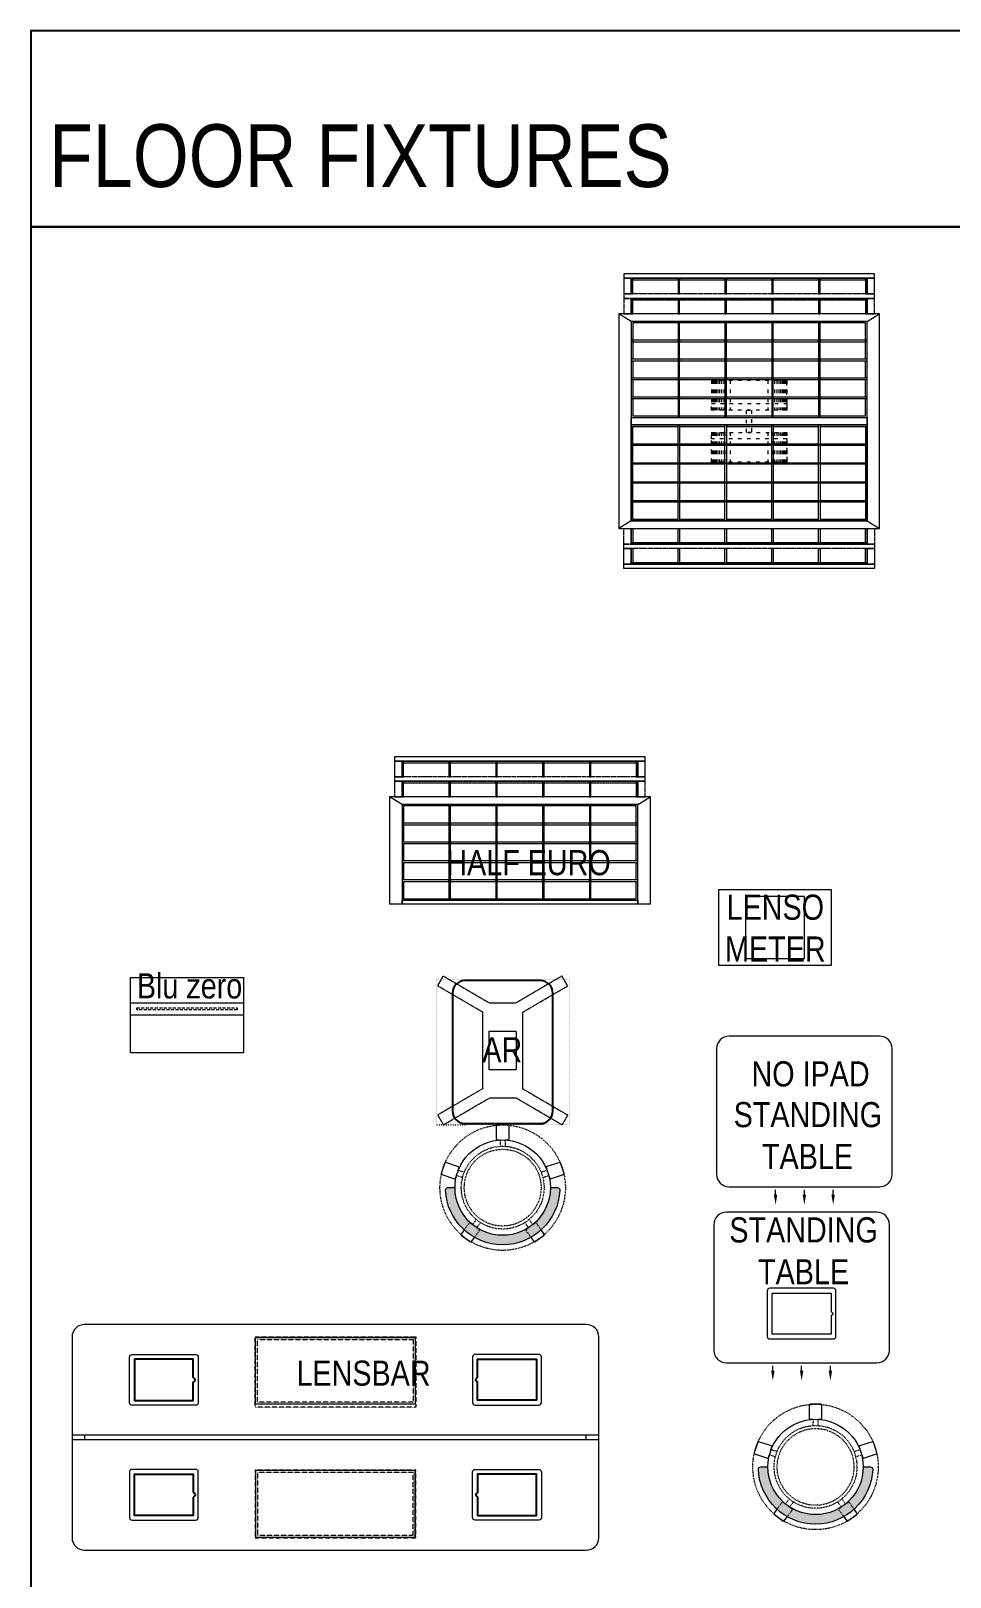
# Model space of a CAD drawing. Header units: millimetres. Extents: x 13313 to 49928, y -904178 to -893476.
# Drawn here: x 13313 to 16977, y -899639 to -893476 of the extents above; entities that cross this region are included whole.
import ezdxf

# ---------------------------------------------------------------- set-up
doc = ezdxf.new("R2010")
doc.units = ezdxf.units.MM
doc.header["$LTSCALE"] = 12
doc.header["$MEASUREMENT"] = 0
for name, pattern in [('a_p6_plan_L18$0$HIDDEN', [0.375, 0.25, -0.125]), ('ACAD_ISO03W100', [30, 12, -18]), ('D10_DASHED', [0.75, 0.5, -0.25]), ('DASHDOT2', [0.5, 0.25, -0.125, 0, -0.125]), ('DOT', [0.25, 0, -0.25]), ('HIDDEN2', [0.1875, 0.125, -0.0625]), ('HIDDENX2', [0.75, 0.5, -0.25])]:
    doc.linetypes.add(name, pattern=pattern)
doc.layers.get('0').update_dxf_attribs({"lineweight": 25})
for name, color, linetype, lineweight in [('LK-DIM', 252, 'Continuous', 5), ('LK-FF&E FLOOR', 1, 'Continuous', 9), ('LK-TEXT', 31, 'Continuous', 5), ('LN-ELEVATION-1', 81, 'Continuous', 13), ('LN-ELEVATION-2', 103, 'Continuous', 20), ('LN-ELEVATION-3', 125, 'a_p6_plan_L18$0$HIDDEN', 18), ('LN-ELEVATION-4', 145, 'Continuous', 13), ('LN-ELEVATION-5', 167, 'Continuous', 5), ('LN-HATCH', 251, 'Continuous', 0), ('LN-TEXT', 7, 'Continuous', 0), ('PLANO-TXT', 252, 'Continuous', 5)]:
    doc.layers.add(name, color=color, linetype=linetype, lineweight=lineweight)
doc.styles.add('LK TXT', font='Gill Sans MT Condensed Regular.ttf')
doc.styles.add('LK TXT HEADER', font='Arial Narrow.ttf', dxfattribs={"height": 250})
doc.styles.add('LK TXT STD 100', font='Arial Narrow.ttf', dxfattribs={"height": 100})

# ---------------------------------------------------------------- blocks, each defined once
blk = doc.blocks.new('ffgd')
at = {"layer": 'LN-ELEVATION-4', "linetype": 'ACAD_ISO03W100', "ltscale": 0.1}
blk.add_lwpolyline([(0, 47.31184294237755), (0, -41.46233547315932), (-20, -41.46233547315932), (-20, 47.31184294237755)], close=True, dxfattribs=at)
at = {"layer": 'LN-ELEVATION-5', "linetype": 'ACAD_ISO03W100', "ltscale": 0.1}
for p, q in [((-159.8999999999068, 165.715584376594), (-159.8999999999068, 47.31184294237755)), ((-159.6999999997206, 165.715584376594), (-159.6999999997206, 47.31184294237755)), ((-159.3999999999068, 165.715584376594), (-159.3999999999068, 47.31184294237755)), ((-159, 165.715584376594), (-159, 47.31184294237755)), ((-158.5, 165.715584376594), (-158.5, 47.31184294237755)), ((-157.8999999999068, 165.715584376594), (-157.8999999999068, 47.31184294237755)), ((-157.1000000000931, 165.715584376594), (-157.1000000000931, 47.31184294237755)), ((-156.1000000000931, 165.715584376594), (-156.1000000000931, 47.31184294237755)), ((-154.1000000000931, 165.715584376594), (-154.1000000000931, 47.31184294237755)), ((-151.1000000000931, 165.715584376594), (-151.1000000000931, 47.31184294237755)), ((-146.1000000000931, 165.715584376594), (-146.1000000000931, 47.31184294237755)), ((-141.1000000000931, 165.715584376594), (-141.1000000000931, 47.31184294237755)), ((-135.1000000000931, 165.715584376594), (-135.1000000000931, 47.31184294237755)), ((-128.1000000000931, 165.715584376594), (-128.1000000000931, 47.31184294237755)), ((-120.1000000000931, 165.715584376594), (-120.1000000000931, 47.31184294237755)), ((-111.1000000000931, 165.715584376594), (-111.1000000000931, 47.31184294237755)), ((-102.1000000000931, 165.715584376594), (-102.1000000000931, 47.31184294237755)), ((-85, 165.715584376594), (-85, 47.31184294237755)), ((65, 165.715584376594), (65, 47.31184294237755)), ((82.10000000009315, 165.715584376594), (82.10000000009315, 47.31184294237755)), ((91.10000000009312, 165.715584376594), (91.10000000009312, 47.31184294237755)), ((100.1000000000931, 165.715584376594), (100.1000000000931, 47.31184294237755)), ((108.1000000000931, 165.715584376594), (108.1000000000931, 47.31184294237755)), ((115.1000000000931, 165.715584376594), (115.1000000000931, 47.31184294237755)), ((121.1000000000931, 165.715584376594), (121.1000000000931, 47.31184294237755)), ((126.1000000000931, 165.715584376594), (126.1000000000931, 47.31184294237755)), ((131.1000000000931, 165.715584376594), (131.1000000000931, 47.31184294237755)), ((134.1000000000931, 165.715584376594), (134.1000000000931, 47.31184294237755)), ((136.1000000000931, 165.715584376594), (136.1000000000931, 47.31184294237755)), ((137.1000000000931, 165.715584376594), (137.1000000000931, 47.31184294237755)), ((137.8999999999068, 165.715584376594), (137.8999999999068, 47.31184294237755)), ((138.5, 165.715584376594), (138.5, 47.31184294237755)), ((139, 165.715584376594), (139, 47.31184294237755)), ((139.3999999999068, 165.715584376594), (139.3999999999068, 47.31184294237755)), ((139.6999999997206, 165.715584376594), (139.6999999997206, 47.31184294237755)), ((139.8999999999068, 165.715584376594), (139.8999999999068, 47.31184294237755)), ((-159.8999999999068, -41.46233547315932), (-159.8999999999068, -159.8660769073758)), ((-159.6999999997206, -41.46233547315932), (-159.6999999997206, -159.8660769073758)), ((-159.3999999999068, -41.46233547315932), (-159.3999999999068, -159.8660769073758)), ((-159, -41.46233547315932), (-159, -159.8660769073758)), ((-158.5, -41.46233547315932), (-158.5, -159.8660769073758)), ((-157.8999999999068, -41.46233547315932), (-157.8999999999068, -159.8660769073758)), ((-157.1000000000931, -41.46233547315932), (-157.1000000000931, -159.8660769073758)), ((-156.1000000000931, -41.46233547315932), (-156.1000000000931, -159.8660769073758)), ((-154.1000000000931, -41.46233547315932), (-154.1000000000931, -159.8660769073758)), ((-151.1000000000931, -41.46233547315932), (-151.1000000000931, -159.8660769073758)), ((-146.1000000000931, -41.46233547315932), (-146.1000000000931, -159.8660769073758)), ((-141.1000000000931, -41.46233547315932), (-141.1000000000931, -159.8660769073758)), ((-135.1000000000931, -41.46233547315932), (-135.1000000000931, -159.8660769073758)), ((-128.1000000000931, -41.46233547315932), (-128.1000000000931, -159.8660769073758)), ((-120.1000000000931, -41.46233547315932), (-120.1000000000931, -159.8660769073758)), ((-111.1000000000931, -41.46233547315932), (-111.1000000000931, -159.8660769073758)), ((-102.1000000000931, -41.46233547315932), (-102.1000000000931, -159.8660769073758)), ((-85, -41.46233547315932), (-85, -159.8660769073758)), ((65, -41.46233547315932), (65, -159.8660769073758)), ((82.10000000009315, -41.46233547315932), (82.10000000009315, -159.8660769073758)), ((91.10000000009312, -41.46233547315932), (91.10000000009312, -159.8660769073758)), ((100.1000000000931, -41.46233547315932), (100.1000000000931, -159.8660769073758)), ((108.1000000000931, -41.46233547315932), (108.1000000000931, -159.8660769073758)), ((115.1000000000931, -41.46233547315932), (115.1000000000931, -159.8660769073758)), ((121.1000000000931, -41.46233547315932), (121.1000000000931, -159.8660769073758)), ((126.1000000000931, -41.46233547315932), (126.1000000000931, -159.8660769073758)), ((131.1000000000931, -41.46233547315932), (131.1000000000931, -159.8660769073758)), ((134.1000000000931, -41.46233547315932), (134.1000000000931, -159.8660769073758)), ((136.1000000000931, -41.46233547315932), (136.1000000000931, -159.8660769073758)), ((137.1000000000931, -41.46233547315932), (137.1000000000931, -159.8660769073758)), ((137.8999999999068, -41.46233547315932), (137.8999999999068, -159.8660769073758)), ((138.5, -41.46233547315932), (138.5, -159.8660769073758)), ((139, -41.46233547315932), (139, -159.8660769073758)), ((139.3999999999068, -41.46233547315932), (139.3999999999068, -159.8660769073758)), ((139.6999999997206, -41.46233547315932), (139.6999999997206, -159.8660769073758)), ((139.8999999999068, -41.46233547315932), (139.8999999999068, -159.8660769073758))]:
    blk.add_line(p, q, dxfattribs=at)
for points in [[(140, 72.9897628070321), (140, 165.715584376594), (-160, 165.715584376594), (-160, 72.9897628070321)], [(140, -67.14025533781387), (140, -159.8660769073758), (-160, -159.8660769073758), (-160, -67.14025533781387)]]:
    blk.add_lwpolyline(points, dxfattribs=at)
for points in [[(140, 72.9897628070321), (140, 47.31184294237755), (-160, 47.31184294237755), (-160, 72.9897628070321)], [(140, -41.46233547315932), (140, -67.14025533781387), (-160, -67.14025533781387), (-160, -41.46233547315932)]]:
    blk.add_lwpolyline(points, close=True, dxfattribs=at)
blk = doc.blocks.new('EURO 1040 x 1175')
at = {"layer": 'LN-ELEVATION-1'}
for points in [[(-470, -327.434990927577), (470, -327.434990927577), (470, 467.5650090724229), (-470, 467.5650090724229)], [(-470, 85.06500907242298), (470, 85.06500907242298), (470, 467.5650090724229), (-470, 467.5650090724229)], [(-283.2000000029802, 85.06500907242298), (-277.2000000029802, 85.06500907242298), (-277.2000000029802, 467.5650090724229), (-283.2000000029802, 467.5650090724229)], [(-96.40000000596046, 85.06500907242298), (-90.40000000596046, 85.06500907242298), (-90.40000000596046, 467.5650090724229), (-96.40000000596046, 467.5650090724229)], [(90.3999999910593, 85.06500907242298), (96.3999999910593, 85.06500907242298), (96.3999999910593, 467.5650090724229), (90.3999999910593, 467.5650090724229)], [(277.1999999880791, 85.06500907242298), (283.1999999880791, 85.06500907242298), (283.1999999880791, 467.5650090724229), (277.1999999880791, 467.5650090724229)], [(-470.0000000149011, 386.565009072423), (-283.2000000029802, 386.565009072423), (-283.2000000029802, 392.565009072423), (-470.0000000149011, 392.565009072423)], [(-277.2000000178814, 386.565009072423), (-96.40000000596046, 386.565009072423), (-96.40000000596046, 392.565009072423), (-277.2000000178814, 392.565009072423)], [(-90.40000002086163, 386.565009072423), (90.3999999910593, 386.565009072423), (90.3999999910593, 392.565009072423), (-90.40000002086163, 392.565009072423)], [(96.39999997615816, 386.565009072423), (277.1999999880791, 386.565009072423), (277.1999999880791, 392.565009072423), (96.39999997615816, 392.565009072423)], [(283.1999999880791, 386.565009072423), (470, 386.565009072423), (470, 392.565009072423), (283.1999999880791, 392.565009072423)], [(-470.0000000149011, 311.190009072423), (-283.2000000029802, 311.190009072423), (-283.2000000029802, 317.190009072423), (-470.0000000149011, 317.190009072423)], [(-277.2000000178814, 311.190009072423), (-96.40000000596046, 311.190009072423), (-96.40000000596046, 317.190009072423), (-277.2000000178814, 317.190009072423)], [(-90.40000002086163, 311.190009072423), (90.3999999910593, 311.190009072423), (90.3999999910593, 317.190009072423), (-90.40000002086163, 317.190009072423)], [(96.39999997615816, 311.190009072423), (277.1999999880791, 311.190009072423), (277.1999999880791, 317.190009072423), (96.39999997615816, 317.190009072423)], [(283.1999999880791, 311.190009072423), (470, 311.190009072423), (470, 317.190009072423), (283.1999999880791, 317.190009072423)], [(-470.0000000149011, 235.815009072423), (-283.2000000029802, 235.815009072423), (-283.2000000029802, 241.815009072423), (-470.0000000149011, 241.815009072423)], [(-277.2000000178814, 235.815009072423), (-96.40000000596046, 235.815009072423), (-96.40000000596046, 241.815009072423), (-277.2000000178814, 241.815009072423)], [(-90.40000002086163, 235.815009072423), (90.3999999910593, 235.815009072423), (90.3999999910593, 241.815009072423), (-90.40000002086163, 241.815009072423)], [(96.39999997615816, 235.815009072423), (277.1999999880791, 235.815009072423), (277.1999999880791, 241.815009072423), (96.39999997615816, 241.815009072423)], [(283.1999999880791, 235.815009072423), (470, 235.815009072423), (470, 241.815009072423), (283.1999999880791, 241.815009072423)], [(-470.0000000149011, 160.440009072423), (-283.2000000029802, 160.440009072423), (-283.2000000029802, 166.440009072423), (-470.0000000149011, 166.440009072423)], [(-277.2000000178814, 160.440009072423), (-96.40000000596046, 160.440009072423), (-96.40000000596046, 166.440009072423), (-277.2000000178814, 166.440009072423)], [(-90.40000002086163, 160.440009072423), (90.3999999910593, 160.440009072423), (90.3999999910593, 166.440009072423), (-90.40000002086163, 166.440009072423)], [(96.39999997615816, 160.440009072423), (277.1999999880791, 160.440009072423), (277.1999999880791, 166.440009072423), (96.39999997615816, 166.440009072423)], [(283.1999999880791, 160.440009072423), (470, 160.440009072423), (470, 166.440009072423), (283.1999999880791, 166.440009072423)], [(-470, 85.06500907242298), (470, 85.06500907242298), (470, 55.06500907242298), (-470, 55.06500907242298)], [(-470, 55.06500907242298), (470, 55.06500907242298), (470, -327.434990927577), (-470, -327.434990927577)], [(-283.2000000029802, 55.06500907242298), (-277.2000000029802, 55.06500907242298), (-277.2000000029802, -327.434990927577), (-283.2000000029802, -327.434990927577)], [(-96.40000000596046, 55.06500907242298), (-90.40000000596046, 55.06500907242298), (-90.40000000596046, -327.434990927577), (-96.40000000596046, -327.434990927577)], [(90.3999999910593, 55.06500907242298), (96.3999999910593, 55.06500907242298), (96.3999999910593, -327.434990927577), (90.3999999910593, -327.434990927577)], [(277.1999999880791, 55.06500907242298), (283.1999999880791, 55.06500907242298), (283.1999999880791, -327.434990927577), (277.1999999880791, -327.434990927577)], [(-470.0000000149011, -20.30999092757702), (-283.2000000029802, -20.30999092757702), (-283.2000000029802, -26.30999092757702), (-470.0000000149011, -26.30999092757702)], [(-277.2000000178814, -20.30999092757702), (-96.40000000596046, -20.30999092757702), (-96.40000000596046, -26.30999092757702), (-277.2000000178814, -26.30999092757702)], [(-90.40000002086163, -20.30999092757702), (90.3999999910593, -20.30999092757702), (90.3999999910593, -26.30999092757702), (-90.40000002086163, -26.30999092757702)], [(96.39999997615816, -20.30999092757702), (277.1999999880791, -20.30999092757702), (277.1999999880791, -26.30999092757702), (96.39999997615816, -26.30999092757702)], [(283.1999999880791, -20.30999092757702), (470, -20.30999092757702), (470, -26.30999092757702), (283.1999999880791, -26.30999092757702)], [(-470.0000000149011, -95.68499092757702), (-283.2000000029802, -95.68499092757702), (-283.2000000029802, -101.684990927577), (-470.0000000149011, -101.684990927577)], [(-277.2000000178814, -95.68499092757702), (-96.40000000596046, -95.68499092757702), (-96.40000000596046, -101.684990927577), (-277.2000000178814, -101.684990927577)], [(-90.40000002086163, -95.68499092757702), (90.3999999910593, -95.68499092757702), (90.3999999910593, -101.684990927577), (-90.40000002086163, -101.684990927577)], [(96.39999997615816, -95.68499092757702), (277.1999999880791, -95.68499092757702), (277.1999999880791, -101.684990927577), (96.39999997615816, -101.684990927577)], [(283.1999999880791, -95.68499092757702), (470, -95.68499092757702), (470, -101.684990927577), (283.1999999880791, -101.684990927577)], [(-470.0000000149011, -171.059990927577), (-283.2000000029802, -171.059990927577), (-283.2000000029802, -177.059990927577), (-470.0000000149011, -177.059990927577)], [(-277.2000000178814, -171.059990927577), (-96.40000000596046, -171.059990927577), (-96.40000000596046, -177.059990927577), (-277.2000000178814, -177.059990927577)], [(-90.40000002086163, -171.059990927577), (90.3999999910593, -171.059990927577), (90.3999999910593, -177.059990927577), (-90.40000002086163, -177.059990927577)], [(96.39999997615816, -171.059990927577), (277.1999999880791, -171.059990927577), (277.1999999880791, -177.059990927577), (96.39999997615816, -177.059990927577)], [(283.1999999880791, -171.059990927577), (470, -171.059990927577), (470, -177.059990927577), (283.1999999880791, -177.059990927577)], [(-470.0000000149011, -246.434990927577), (-283.2000000029802, -246.434990927577), (-283.2000000029802, -252.434990927577), (-470.0000000149011, -252.434990927577)], [(-277.2000000178814, -246.434990927577), (-96.40000000596046, -246.434990927577), (-96.40000000596046, -252.434990927577), (-277.2000000178814, -252.434990927577)], [(-90.40000002086163, -246.434990927577), (90.3999999910593, -246.434990927577), (90.3999999910593, -252.434990927577), (-90.40000002086163, -252.434990927577)], [(96.39999997615816, -246.434990927577), (277.1999999880791, -246.434990927577), (277.1999999880791, -252.434990927577), (96.39999997615816, -252.434990927577)], [(283.1999999880791, -246.434990927577), (470, -246.434990927577), (470, -252.434990927577), (283.1999999880791, -252.434990927577)]]:
    blk.add_lwpolyline(points, close=True, dxfattribs=at)
for points in [[(-283.2000000029802, 461.5650090724229), (-464, 461.5650090724229), (-464, 317.190009072423)], [(-96.40000000596046, 461.5650090724229), (-277.2000000029802, 461.5650090724229)], [(90.3999999910593, 461.5650090724229), (-90.40000000596046, 461.5650090724229)], [(277.1999999880791, 461.5650090724229), (96.3999999910593, 461.5650090724229)], [(464, 317.190009072423), (464, 461.5650090724229), (283.1999999880791, 461.5650090724229)], [(-464, 311.190009072423), (-464, 241.815009072423)], [(464, 241.815009072423), (464, 311.190009072423)], [(-464, 235.815009072423), (-464, 166.440009072423)], [(464, 166.440009072423), (464, 235.815009072423)], [(-464, 160.440009072423), (-464, 91.06500907242297), (-283.2000000029802, 91.06500907242297)], [(283.1999999880791, 91.06500907242297), (464, 91.06500907242297), (464, 160.440009072423)], [(-277.2000000029802, 91.06500907242297), (-96.40000000596046, 91.06500907242297)], [(-90.40000000596046, 91.06500907242297), (90.3999999910593, 91.06500907242297)], [(96.3999999910593, 91.06500907242297), (277.1999999880791, 91.06500907242297)], [(-464, -20.30999092757702), (-464, 49.06500907242298), (-283.2000000029802, 49.06500907242298)], [(-277.2000000029802, 49.06500907242298), (-96.40000000596046, 49.06500907242298)], [(-90.40000000596046, 49.06500907242298), (90.3999999910593, 49.06500907242298)], [(96.3999999910593, 49.06500907242298), (277.1999999880791, 49.06500907242298)], [(283.1999999880791, 49.06500907242298), (464, 49.06500907242298), (464, -20.30999092757702)], [(-464, -95.68499092757702), (-464, -26.30999092757702)], [(464, -26.30999092757702), (464, -95.68499092757702)], [(-464, -171.059990927577), (-464, -101.684990927577)], [(464, -101.684990927577), (464, -171.059990927577)], [(-283.2000000029802, -321.434990927577), (-464, -321.434990927577), (-464, -177.059990927577)], [(464, -177.059990927577), (464, -321.434990927577), (283.1999999880791, -321.434990927577)], [(-96.40000000596046, -321.434990927577), (-277.2000000029802, -321.434990927577)], [(90.3999999910593, -321.434990927577), (-90.40000000596046, -321.434990927577)], [(277.1999999880791, -321.434990927577), (96.3999999910593, -321.434990927577)]]:
    blk.add_lwpolyline(points, dxfattribs=at)
at = {"layer": 'LN-ELEVATION-2'}
blk.add_lwpolyline([(-520, -357.434990927577), (520, -357.434990927577), (520, 497.5650090724229), (-520, 497.5650090724229)], close=True, dxfattribs=at)
for points in [[(-470, 467.5650090724229), (-520, 497.5650090724229)], [(470, 467.5650090724229), (520, 497.5650090724229)], [(-470, -327.434990927577), (-520, -357.434990927577)], [(470, -327.434990927577), (520, -357.434990927577)]]:
    blk.add_lwpolyline(points, dxfattribs=at)
at = {"layer": 'LN-ELEVATION-3'}
for points in [[(-500, 559.5650090724229), (500, 559.5650090724229), (500, 577.5650090724229), (-500, 577.5650090724229)], [(-500, 497.5650090724229), (-470, 497.5650090724229), (-470, 559.5650090724229), (-500, 559.5650090724229)], [(470, 497.5650090724229), (500, 497.5650090724229), (500, 559.5650090724229), (470, 559.5650090724229)], [(-500, -357.434990927577), (-470, -357.434990927577), (-470, -419.434990927577), (-500, -419.434990927577)], [(470, -357.434990927577), (500, -357.434990927577), (500, -419.434990927577), (470, -419.434990927577)], [(-500, -419.434990927577), (500, -419.434990927577), (500, -437.434990927577), (-500, -437.434990927577)]]:
    blk.add_lwpolyline(points, close=True, dxfattribs=at)
at = {"layer": 'LN-ELEVATION-4'}
for points in [[(-500, 639.5650090724229), (500, 639.5650090724229), (500, 657.565009072423), (-500, 657.565009072423)], [(-500, 577.5650090724229), (-470, 577.5650090724229), (-470, 639.5650090724229), (-500, 639.5650090724229)], [(470, 577.5650090724229), (500, 577.5650090724229), (500, 639.5650090724229), (470, 639.5650090724229)], [(-470, 497.5650090724229), (-464, 497.5650090724229), (-464, 559.5650090724229), (-470, 559.5650090724229)], [(-464, 553.565009072423), (-283.2000000029802, 553.565009072423), (-283.2000000029802, 559.5650090724229), (-464, 559.5650090724229)], [(-283.2000000029802, 497.5650090724229), (-277.2000000029802, 497.5650090724229), (-277.2000000029802, 559.5650090724229), (-283.2000000029802, 559.5650090724229)], [(-277.2000000029802, 553.565009072423), (-96.40000000596046, 553.565009072423), (-96.40000000596046, 559.5650090724229), (-277.2000000029802, 559.5650090724229)], [(-96.40000000596046, 497.5650090724229), (-90.40000000596046, 497.5650090724229), (-90.40000000596046, 559.5650090724229), (-96.40000000596046, 559.5650090724229)], [(-90.40000000596046, 553.565009072423), (90.3999999910593, 553.565009072423), (90.3999999910593, 559.5650090724229), (-90.40000000596046, 559.5650090724229)], [(90.3999999910593, 497.5650090724229), (96.3999999910593, 497.5650090724229), (96.3999999910593, 559.5650090724229), (90.3999999910593, 559.5650090724229)], [(96.3999999910593, 553.565009072423), (277.1999999880791, 553.565009072423), (277.1999999880791, 559.5650090724229), (96.3999999910593, 559.5650090724229)], [(277.1999999880791, 497.5650090724229), (283.1999999880791, 497.5650090724229), (283.1999999880791, 559.5650090724229), (277.1999999880791, 559.5650090724229)], [(283.1999999880791, 553.565009072423), (463.9999999850988, 553.565009072423), (463.9999999850988, 559.5650090724229), (283.1999999880791, 559.5650090724229)], [(464, 497.5650090724229), (470, 497.5650090724229), (470, 559.5650090724229), (464, 559.5650090724229)], [(-470, -357.434990927577), (-464, -357.434990927577), (-464, -419.434990927577), (-470, -419.434990927577)], [(-283.2000000029802, -357.434990927577), (-277.2000000029802, -357.434990927577), (-277.2000000029802, -419.434990927577), (-283.2000000029802, -419.434990927577)], [(-96.40000000596046, -357.434990927577), (-90.40000000596046, -357.434990927577), (-90.40000000596046, -419.434990927577), (-96.40000000596046, -419.434990927577)], [(90.3999999910593, -357.434990927577), (96.3999999910593, -357.434990927577), (96.3999999910593, -419.434990927577), (90.3999999910593, -419.434990927577)], [(277.1999999880791, -357.434990927577), (283.1999999880791, -357.434990927577), (283.1999999880791, -419.434990927577), (277.1999999880791, -419.434990927577)], [(464, -357.434990927577), (470, -357.434990927577), (470, -419.434990927577), (464, -419.434990927577)], [(-464, -413.434990927577), (-283.2000000029802, -413.434990927577), (-283.2000000029802, -419.434990927577), (-464, -419.434990927577)], [(-277.2000000029802, -413.434990927577), (-96.40000000596046, -413.434990927577), (-96.40000000596046, -419.434990927577), (-277.2000000029802, -419.434990927577)], [(-90.40000000596046, -413.434990927577), (90.3999999910593, -413.434990927577), (90.3999999910593, -419.434990927577), (-90.40000000596046, -419.434990927577)], [(96.3999999910593, -413.434990927577), (277.1999999880791, -413.434990927577), (277.1999999880791, -419.434990927577), (96.3999999910593, -419.434990927577)], [(283.1999999880791, -413.434990927577), (463.9999999850988, -413.434990927577), (463.9999999850988, -419.434990927577), (283.1999999880791, -419.434990927577)], [(-500, -437.434990927577), (-470, -437.434990927577), (-470, -499.4349909275769), (-500, -499.4349909275769)], [(470, -437.434990927577), (500, -437.434990927577), (500, -499.4349909275769), (470, -499.4349909275769)], [(-500, -499.4349909275769), (500, -499.4349909275769), (500, -517.434990927577), (-500, -517.434990927577)]]:
    blk.add_lwpolyline(points, close=True, dxfattribs=at)
at = {"layer": 'LN-ELEVATION-5'}
for points in [[(-470, 577.5650090724229), (-464, 577.5650090724229), (-464, 639.5650090724229), (-470, 639.5650090724229)], [(-464, 633.565009072423), (-283.2000000029802, 633.565009072423), (-283.2000000029802, 639.5650090724229), (-464, 639.5650090724229)], [(-283.2000000029802, 577.5650090724229), (-277.2000000029802, 577.5650090724229), (-277.2000000029802, 639.5650090724229), (-283.2000000029802, 639.5650090724229)], [(-277.2000000029802, 633.565009072423), (-96.40000000596046, 633.565009072423), (-96.40000000596046, 639.5650090724229), (-277.2000000029802, 639.5650090724229)], [(-96.40000000596046, 577.5650090724229), (-90.40000000596046, 577.5650090724229), (-90.40000000596046, 639.5650090724229), (-96.40000000596046, 639.5650090724229)], [(-90.40000000596046, 633.565009072423), (90.3999999910593, 633.565009072423), (90.3999999910593, 639.5650090724229), (-90.40000000596046, 639.5650090724229)], [(90.3999999910593, 577.5650090724229), (96.3999999910593, 577.5650090724229), (96.3999999910593, 639.5650090724229), (90.3999999910593, 639.5650090724229)], [(96.3999999910593, 633.565009072423), (277.1999999880791, 633.565009072423), (277.1999999880791, 639.5650090724229), (96.3999999910593, 639.5650090724229)], [(277.1999999880791, 577.5650090724229), (283.1999999880791, 577.5650090724229), (283.1999999880791, 639.5650090724229), (277.1999999880791, 639.5650090724229)], [(283.1999999880791, 633.565009072423), (463.9999999850988, 633.565009072423), (463.9999999850988, 639.5650090724229), (283.1999999880791, 639.5650090724229)], [(464, 577.5650090724229), (470, 577.5650090724229), (470, 639.5650090724229), (464, 639.5650090724229)], [(-470, -437.434990927577), (-464, -437.434990927577), (-464, -499.4349909275769), (-470, -499.4349909275769)], [(-283.2000000029802, -437.434990927577), (-277.2000000029802, -437.434990927577), (-277.2000000029802, -499.4349909275769), (-283.2000000029802, -499.4349909275769)], [(-96.40000000596046, -437.434990927577), (-90.40000000596046, -437.434990927577), (-90.40000000596046, -499.4349909275769), (-96.40000000596046, -499.4349909275769)], [(90.3999999910593, -437.434990927577), (96.3999999910593, -437.434990927577), (96.3999999910593, -499.4349909275769), (90.3999999910593, -499.4349909275769)], [(277.1999999880791, -437.434990927577), (283.1999999880791, -437.434990927577), (283.1999999880791, -499.4349909275769), (277.1999999880791, -499.4349909275769)], [(464, -437.434990927577), (470, -437.434990927577), (470, -499.4349909275769), (464, -499.4349909275769)], [(-464, -493.434990927577), (-283.2000000029802, -493.434990927577), (-283.2000000029802, -499.4349909275769), (-464, -499.4349909275769)], [(-277.2000000029802, -493.434990927577), (-96.40000000596046, -493.434990927577), (-96.40000000596046, -499.4349909275769), (-277.2000000029802, -499.4349909275769)], [(-90.40000000596046, -493.434990927577), (90.3999999910593, -493.434990927577), (90.3999999910593, -499.4349909275769), (-90.40000000596046, -499.4349909275769)], [(96.3999999910593, -493.434990927577), (277.1999999880791, -493.434990927577), (277.1999999880791, -499.4349909275769), (96.3999999910593, -499.4349909275769)], [(283.1999999880791, -493.434990927577), (463.9999999850988, -493.434990927577), (463.9999999850988, -499.4349909275769), (283.1999999880791, -499.4349909275769)]]:
    blk.add_lwpolyline(points, close=True, dxfattribs=at)
at = {"layer": 'LK-DIM'}
blk.add_blockref('ffgd', (10, 67.14025533781387), dxfattribs=at)
blk = doc.blocks.new('AR')
at = {"layer": 'LN-ELEVATION-2', "linetype": 'DOT', "lineweight": 25, "transparency": 33554493}
blk.add_lwpolyline([(0, 13.41378593863919), (530, 13.41378593863919), (530, 593.4137859386392), (0, 593.4137859386392)], close=True, dxfattribs=at)
at = {"layer": 'LN-ELEVATION-2', "lineweight": 25}
blk.add_lwpolyline([(465, 68.22063546301797), (465, 538.2206354630179, 0.4142135623730951), (415, 588.2206354630179), (115, 588.2206354630179, 0.4142135623730951), (65, 538.2206354630179), (65, 68.22063546301797, 0.4142135623730951), (115, 18.22063546301797), (415, 18.22063546301797, 0.4142135623730951)], format="xyb", close=True, dxfattribs=at)
at = {"layer": 'LN-ELEVATION-4', "linetype": 'HIDDEN2', "ltscale": 0.25, "transparency": 33554664}
for points in [[(185.8456009030342, 448.8780772723258), (5.888936847448348, 554.0078910568263), (28.48512306064368, 593.350836840691), (211.0874861851335, 486.6754184374586)], [(344.154399111867, 448.8780772762838), (524.1110631600021, 554.0078910947777), (501.5148769393563, 593.3508368753828), (318.9125138223171, 486.6754184374586)], [(185.8456009030342, 144.472759603057), (185.8456009030342, 448.8780772723258)], [(211.0874861851335, 486.6754184376913), (318.9125138223171, 486.6754184376913)], [(344.154399111867, 448.8780772762838), (344.154399111867, 144.4727595990989)], [(185.8456009030342, 144.472759603057), (5.888936847448348, 39.34294581855647), (28.48512306064368, 3.46917659e-08), (211.0874861851335, 106.6754184379242)], [(344.154399111867, 144.4727595990989), (524.1110631600021, 39.34294578060508), (501.5148769393563, 0), (318.9125138223171, 106.6754184379242)], [(318.9125138223171, 106.6754184376914), (211.0874861851335, 106.6754184376914)]]:
    blk.add_lwpolyline(points, dxfattribs=at)
blk.add_lwpolyline([(210.8456009030342, 373.9866790841333), (319.154399111867, 373.9866790841333), (319.154399111867, 219.3641577917151), (210.8456009030342, 219.3641577917151)], close=True, dxfattribs=at)
blk = doc.blocks.new('LENSOMETER')
at = {"layer": 'LN-ELEVATION-1'}
blk.add_lwpolyline([(107.5, 27), (342.5, 27), (342.5, 273), (107.5, 273)], close=True, dxfattribs=at)
at = {"layer": 'LN-ELEVATION-2'}
blk.add_lwpolyline([(0, 300), (0, 0), (450, 0), (450, 300)], close=True, dxfattribs=at)
blk = doc.blocks.new('Half Euro center')
at = {"layer": 'LN-ELEVATION-1'}
for points in [[(50, 587.5), (50, 190), (990, 190), (990, 587.5)], [(990, 587.5), (990, 572.5), (50, 572.5), (50, 587.5)], [(236.8000000119209, 566.5), (56, 566.5), (56, 497.125)], [(423.6000000089406, 566.5), (242.8000000119209, 566.5)], [(610.4000000059602, 566.5), (429.6000000089406, 566.5)], [(797.2000000029802, 566.5), (616.4000000059602, 566.5)], [(984, 497.125), (984, 566.5), (803.2000000029801, 566.5)], [(56, 491.1249999999998), (56, 421.75)], [(984, 421.75), (984, 491.1249999999998)], [(56, 415.7499999999997), (56, 346.375)], [(984, 346.375), (984, 415.7499999999997)], [(56, 340.375), (56, 196), (236.8000000119209, 196)], [(803.2000000029801, 196), (984, 196), (984, 340.375)], [(242.8000000119209, 196), (423.6000000089406, 196)], [(429.6000000089406, 196), (610.4000000059602, 196)], [(616.4000000059602, 196), (797.2000000029802, 196)]]:
    blk.add_lwpolyline(points, dxfattribs=at)
for points in [[(990, 572.5), (50, 572.5), (50, 190), (990, 190)], [(242.8000000119209, 572.5), (236.8000000119209, 572.5), (236.8000000119209, 190), (242.8000000119209, 190)], [(429.6000000089406, 572.5), (423.6000000089406, 572.5), (423.6000000089406, 190), (429.6000000089406, 190)], [(616.4000000059602, 572.5), (610.4000000059602, 572.5), (610.4000000059602, 190), (616.4000000059602, 190)], [(803.2000000029801, 572.5), (797.2000000029802, 572.5), (797.2000000029802, 190), (803.2000000029801, 190)], [(236.8000000119209, 497.125), (50, 497.125), (50, 491.1249999999998), (236.8000000119209, 491.1249999999998)], [(423.6000000238417, 497.125), (242.8000000119209, 497.125), (242.8000000119209, 491.1249999999998), (423.6000000238417, 491.1249999999998)], [(610.4000000208616, 497.125), (429.6000000089406, 497.125), (429.6000000089406, 491.1249999999998), (610.4000000208616, 491.1249999999998)], [(797.2000000178812, 497.125), (616.4000000059602, 497.125), (616.4000000059602, 491.1249999999998), (797.2000000178812, 491.1249999999998)], [(990.0000000149013, 497.125), (803.2000000029801, 497.125), (803.2000000029801, 491.1249999999998), (990.0000000149013, 491.1249999999998)], [(236.8000000119209, 421.75), (50, 421.75), (50, 415.7499999999997), (236.8000000119209, 415.7499999999997)], [(423.6000000238417, 421.75), (242.8000000119209, 421.75), (242.8000000119209, 415.7499999999997), (423.6000000238417, 415.7499999999997)], [(610.4000000208616, 421.75), (429.6000000089406, 421.75), (429.6000000089406, 415.7499999999997), (610.4000000208616, 415.7499999999997)], [(797.2000000178812, 421.75), (616.4000000059602, 421.75), (616.4000000059602, 415.7499999999997), (797.2000000178812, 415.7499999999997)], [(990.0000000149013, 421.75), (803.2000000029801, 421.75), (803.2000000029801, 415.7499999999997), (990.0000000149013, 415.7499999999997)], [(236.8000000119209, 346.375), (50, 346.375), (50, 340.375), (236.8000000119209, 340.375)], [(423.6000000238417, 346.375), (242.8000000119209, 346.375), (242.8000000119209, 340.375), (423.6000000238417, 340.375)], [(610.4000000208616, 346.375), (429.6000000089406, 346.375), (429.6000000089406, 340.375), (610.4000000208616, 340.375)], [(797.2000000178812, 346.375), (616.4000000059602, 346.375), (616.4000000059602, 340.375), (797.2000000178812, 340.375)], [(990.0000000149013, 346.375), (803.2000000029801, 346.375), (803.2000000029801, 340.375), (990.0000000149013, 340.375)], [(236.8000000119209, 271), (50, 271), (50, 265), (236.8000000119209, 265)], [(423.6000000238417, 271), (242.8000000119209, 271), (242.8000000119209, 265), (423.6000000238417, 265)], [(610.4000000208616, 271), (429.6000000089406, 271), (429.6000000089406, 265), (610.4000000208616, 265)], [(797.2000000178812, 271), (616.4000000059602, 271), (616.4000000059602, 265), (797.2000000178812, 265)], [(990.0000000149013, 271), (803.2000000029801, 271), (803.2000000029801, 265), (990.0000000149013, 265)]]:
    blk.add_lwpolyline(points, close=True, dxfattribs=at)
at = {"layer": 'LN-ELEVATION-2'}
blk.add_line((0, 587.5), (1040, 587.5), dxfattribs=at)
for points in [[(0, 587.5), (0, 160), (1040, 160), (1040, 587.5)], [(50, 190), (0, 160)], [(990, 190), (1040, 160)]]:
    blk.add_lwpolyline(points, dxfattribs=at)
at = {"layer": 'LN-ELEVATION-3'}
for points in [[(50, 160), (20, 160), (20, 98), (50, 98)], [(1020, 160), (990, 160), (990, 98), (1020, 98)], [(1020, 98), (20, 98), (20, 80), (1020, 80)]]:
    blk.add_lwpolyline(points, close=True, dxfattribs=at)
at = {"layer": 'LN-ELEVATION-4'}
for points in [[(56, 160), (50, 160), (50, 98), (56, 98)], [(242.8000000119209, 160), (236.8000000119209, 160), (236.8000000119209, 98), (242.8000000119209, 98)], [(429.6000000089406, 160), (423.6000000089406, 160), (423.6000000089406, 98), (429.6000000089406, 98)], [(616.4000000059602, 160), (610.4000000059602, 160), (610.4000000059602, 98), (616.4000000059602, 98)], [(803.2000000029801, 160), (797.2000000029802, 160), (797.2000000029802, 98), (803.2000000029801, 98)], [(990, 160), (984, 160), (984, 98), (990, 98)], [(50, 80), (20, 80), (20, 18), (50, 18)], [(236.8000000119209, 104), (56.00000001490116, 104), (56.00000001490116, 98), (236.8000000119209, 98)], [(423.6000000089406, 104), (242.8000000119209, 104), (242.8000000119209, 98), (423.6000000089406, 98)], [(610.4000000059602, 104), (429.6000000089406, 104), (429.6000000089406, 98), (610.4000000059602, 98)], [(797.2000000029802, 104), (616.4000000059602, 104), (616.4000000059602, 98), (797.2000000029802, 98)], [(984, 104), (803.2000000029801, 104), (803.2000000029801, 98), (984, 98)], [(1020, 80), (990, 80), (990, 18), (1020, 18)], [(1020, 18), (20, 18), (20, 0), (1020, 0)]]:
    blk.add_lwpolyline(points, close=True, dxfattribs=at)
at = {"layer": 'LN-ELEVATION-5'}
for points in [[(56, 80), (50, 80), (50, 18), (56, 18)], [(242.8000000119209, 80), (236.8000000119209, 80), (236.8000000119209, 18), (242.8000000119209, 18)], [(429.6000000089406, 80), (423.6000000089406, 80), (423.6000000089406, 18), (429.6000000089406, 18)], [(616.4000000059602, 80), (610.4000000059602, 80), (610.4000000059602, 18), (616.4000000059602, 18)], [(803.2000000029801, 80), (797.2000000029802, 80), (797.2000000029802, 18), (803.2000000029801, 18)], [(990, 80), (984, 80), (984, 18), (990, 18)], [(236.8000000119209, 24), (56.00000001490116, 24), (56.00000001490116, 18), (236.8000000119209, 18)], [(423.6000000089406, 24), (242.8000000119209, 24), (242.8000000119209, 18), (423.6000000089406, 18)], [(610.4000000059602, 24), (429.6000000089406, 24), (429.6000000089406, 18), (610.4000000059602, 18)], [(797.2000000029802, 24), (616.4000000059602, 24), (616.4000000059602, 18), (797.2000000029802, 18)], [(984, 24), (803.2000000029801, 24), (803.2000000029801, 18), (984, 18)]]:
    blk.add_lwpolyline(points, close=True, dxfattribs=at)
blk = doc.blocks.new('HALF EURO 1040')
at = {"layer": 'LN-ELEVATION-3', "rotation": 89.99999999999996}
blk.add_blockref('Half Euro center', (627.5, 0), dxfattribs=at)
blk = doc.blocks.new('I-PAD Frame')
at = {"color": 3, "linetype": 'Continuous'}
blk.add_lwpolyline([(357868.7410323084, -232321.1361381283), (358122.7410323085, -232321.1361381283, 0.4142135623713902), (358132.7410323086, -232311.1361381283), (358132.7410323086, -232129.1361381283, 0.4142135623713902), (358122.7410323085, -232119.1361381283), (357868.7410323084, -232119.1361381283, 0.4142135623713902), (357858.7410323085, -232129.1361381283), (357858.7410323085, -232311.1361381283, 0.4142135623713902)], format="xyb", close=True, dxfattribs=at)
at = {"color": 3, "linetype": 'Continuous', "lineweight": 25}
blk.add_lwpolyline([(358113.2410323085, -232229.6755301424), (358113.2410323085, -232302.1361381283), (357878.2410323086, -232302.1361381283), (357878.2410323086, -232138.1361381283), (358113.2410323085, -232138.1361381283), (358113.2410323085, -232210.5967461141, 0.3275382217372251), (358114.6410323081, -232212.5046245168, -0.733799385757267), (358114.6410323086, -232227.7676517396, 0.3275382217372252)], format="xyb", close=True, dxfattribs=at)
blk = doc.blocks.new('Billing Counter 2100')
at = {"color": 5, "linetype": 'HIDDENX2', "ltscale": 0.05}
for points in [[(-320, -50), (319.9885003352538, -50), (319.9885003352538, -329.4999999999709), (-320, -329.4999999999709)], [(-310, -60), (309.9885003352538, -60), (309.9885003352538, -309.4999999999709), (-310, -309.4999999999709)], [(-320, -850), (319.9885003352538, -850), (319.9885003352538, -580.4999999999997), (-320, -580.4999999999997)], [(-310, -840), (309.9885003352538, -840), (309.9885003352538, -590.5), (-310, -590.5)]]:
    blk.add_lwpolyline(points, close=True, dxfattribs=at)
at = {"color": 4, "linetype": 'Continuous'}
for points in [[(-318, -52), (317.9885003352538, -52), (317.9885003352538, -317.4999999999709), (-318, -317.4999999999709)], [(-318, -848), (317.9885003352538, -848), (317.9885003352538, -582.5), (-318, -582.5)]]:
    blk.add_lwpolyline(points, close=True, dxfattribs=at)
at = {"layer": 'LN-ELEVATION-1'}
for points in [[(1050, -441.5), (-1050, -441.5), (-1050, -458.4999999999998), (1050, -458.4999999999998)], [(-1000, -458.4999999999998), (1000, -458.5000000000291), (1000, -441.5000000000291), (-1000, -441.5)]]:
    blk.add_lwpolyline(points, close=True, dxfattribs=at)
at = {"layer": 'LN-ELEVATION-2'}
blk.add_lwpolyline([(-1000, -900), (1000, -900, 0.4142135623725836), (1050, -850), (1050, -50, 0.4142135623725836), (1000, 0), (-1000, 0, 0.4142135623725837), (-1050, -50), (-1050, -850, 0.4142135623725836)], format="xyb", close=True, dxfattribs=at)
at = {"color": 2, "linetype": 'Continuous', "xscale": -1, "rotation": 180}
blk.add_blockref('I-PAD Frame', (-358679.7410323085, -232441.1361381283), dxfattribs=at)
at = {"color": 2, "linetype": 'Continuous'}
blk.add_blockref('I-PAD Frame', (-358679.7410323085, 231541.1361381283), dxfattribs=at)
at = {"layer": 'LN-ELEVATION-1', "rotation": 180}
blk.add_blockref('I-PAD Frame', (358679.7410323085, -232440.6361381283), dxfattribs=at)
at = {"layer": 'LN-ELEVATION-1', "xscale": -1}
blk.add_blockref('I-PAD Frame', (358679.7410323085, 231541.1361381283), dxfattribs=at)
at = {"layer": 'LK-TEXT', "color": 0, "linetype": 'Continuous', "ltscale": 3, "insert": (112.0225927680731, -194.8948643412732), "char_height": 100, "width": 783.9636358173434, "attachment_point": 5, "style": 'LK TXT'}
blk.add_mtext('LENSBAR', dxfattribs=at)
blk = doc.blocks.new('Standing Table 700X600')
at = {"layer": 'LN-ELEVATION-1', "linetype": 'ByBlock', "lineweight": -2}
for p, q in [((-114.7243699021637, -32.29984612949194), (-114.7243699021637, -12)), ((0, -32.29984612949194), (0, -12)), ((114.7243699021637, -32.29984612949194), (114.7243699021637, -12))]:
    blk.add_line(p, q, dxfattribs=at)
at = {"layer": 'LN-ELEVATION-1'}
for points in [[(-127.25, 94.49999999997087), (126.75, 94.49999999997087, 0.4142135623713902), (136.75, 104.4999999999709), (136.75, 286.4999999999709, 0.4142135623713902), (126.75, 296.4999999999709), (-127.25, 296.4999999999709, 0.4142135623713902), (-137.25, 286.4999999999709), (-137.25, 104.4999999999709, 0.4142135623713902)], [(117.25, 185.9606079858495), (117.25, 113.5), (-117.75, 113.5), (-117.75, 277.5), (117.25, 277.5), (117.25, 205.0393920141796, 0.3275382217372251), (118.6499999994412, 203.1315136115008, -0.733799385757267), (118.6500000001397, 187.868486388732, 0.3275382217372252)]]:
    blk.add_lwpolyline(points, format="xyb", close=True, dxfattribs=at)
at = {"layer": 'LN-ELEVATION-1', "linetype": 'ByBlock', "lineweight": -2}
for points in [[(-108.0577032342553, -32.29984612949194), (-121.3910365682095, -32.29984612949194), (-114.7243699021637, -72.29984612949193)], [(6.666666666977107, -32.29984612949194), (-6.666666666045784, -32.29984612949194), (0, -72.29984612949193)], [(121.3910365691408, -32.29984612949194), (108.0577032361179, -32.29984612949194), (114.7243699021637, -72.29984612949193)]]:
    blk.add_solid(points, dxfattribs=at)
at = {"layer": 'LN-ELEVATION-2'}
blk.add_lwpolyline([(-300, 0), (300, 0, 0.4142135623725836), (350, 50), (350, 550, 0.4142135623725836), (300, 600), (-300, 600, 0.4142135623725837), (-350, 550), (-350, 50, 0.4142135623725836)], format="xyb", close=True, dxfattribs=at)
at = {"layer": 'LK-TEXT', "color": 7, "linetype": 'Continuous', "ltscale": 3, "insert": (7.76527249882929, 445.9141869283921), "char_height": 100, "width": 783.9636358173434, "attachment_point": 5, "style": 'LK TXT STD 100'}
blk.add_mtext('STANDING TABLE', dxfattribs=at)
blk = doc.blocks.new('DR STOOL')
at = {"layer": 'LN-HATCH'}
h = blk.add_hatch(dxfattribs=at)
h.set_pattern_fill('ANSI36', color=250, angle=-90.00000000000001)
h.set_pattern_definition([(315, (-227.8099174643867, 917.3997257252777), (6.173926083235043, -1.683798022700468), [7.9375, -1.587499999999999, 0, -1.587499999999999])])
edge = h.paths.add_edge_path()
edge.add_line((-190.0000000041909, 4.511094e-10), (-218.6899174675346, 4.511094e-10))
edge.add_arc((-218.6899174670689, 9.120000000388245), 9.119999999940092, 177.6119845363388, 269.9999999996136, ccw=False)
edge.add_arc((-1.8626451e-09, 3.565219e-10), 228.000000002257, 2.3880154632688004, 177.6119845367313, ccw=False)
edge.add_arc((218.6899174633436, 9.120000000497384), 9.120000000051716, -90.00000000034493, 2.3880154629299, ccw=False)
edge.add_line((218.6899174633436, 4.511094e-10), (190, 4.511094e-10))
edge.add_arc((-1.8626451e-09, 4.511094e-10), 190.000000001979, -1.27e-14, 180)
at = {"layer": 'LN-ELEVATION-1', "color": 1, "ltscale": 100}
for p, q in [((-165.2704676063731, 189.0243927398114), (-165.9069543029182, 185.0820035930228)), ((-165.9069543029182, 185.0820035930228), (-153.8003208162263, 168.3135803133482)), ((-128.6221585394814, 215.4841044476634), (-165.2704676063731, 189.0243927398114)), ((-124.7228340068832, 214.8545704018979), (-128.6221585394814, 215.4841044476634)), ((-112.6981821293011, 198.1996966340157), (-124.7228340068832, 214.8545704018979)), ((124.7553772013634, 214.9803744515593), (112.5488144652918, 198.2845540212292)), ((128.7014972954057, 215.5933048763618), (124.7553772013634, 214.9803744515593)), ((128.7014972954057, 215.5933048763618), (124.7553772013634, 214.9803744515593)), ((165.1911288509145, 188.915192311113), (128.7014972954057, 215.5933048763618)), ((165.1911288509145, 188.915192311113), (128.7014972954057, 215.5933048763618)), ((153.6734594982117, 168.4294150282658), (165.7973639420234, 185.0121775862135)), ((165.7973639420234, 185.0121775862135), (165.1911288509145, 188.915192311113)), ((165.7973639420234, 185.0121775862135), (165.1911288509145, 188.915192311113)), ((-242.9550312487409, -52.24013893969095), (-244.7482102331705, -55.75945052818861)), ((-244.7482102331705, -55.75945052818861), (-230.7800458371639, -98.74904560100549)), ((-191.2928382232785, -35.45407700946089), (-242.9550312487409, -52.24013893969095)), ((-187.9259491492994, -37.1695928365807), (-191.2928382232785, -35.45407700946089)), ((-184.1424400564283, -48.81403796559607), (-187.9259491492994, -37.1695928365807)), ((188.0651108901948, -36.96233201187715), (184.0504167033359, -49.19388854173303)), ((191.3981811110861, -35.27656588272658), (188.0651108901948, -36.96233201187715)), ((243.0100176925771, -52.21682526778022), (191.3981811110861, -35.27656588272658)), ((230.715890809428, -98.7280946081737), (244.8123673382215, -55.78040257930116)), ((244.8123673382215, -55.78040257930116), (243.0100176925771, -52.21682526778022)), ((-230.7800458371639, -98.74904560100549), (-227.2218665438704, -100.5620286722478)), ((-227.2218665438704, -100.5620286722478), (-175.5596735184081, -83.7759667420105)), ((-173.8639617776498, -80.4479453730819), (-177.8421125086024, -68.2044548037811)), ((-175.5596735184081, -83.7759667420105), (-173.8639617776498, -80.4479453730819)), ((177.6922140880488, -68.56540505095472), (173.8739495249465, -80.1985000452405)), ((173.8739495249465, -80.1985000452405), (175.5794035866856, -83.5704969359358)), ((175.5794035866856, -83.5704969359358), (227.1912401677109, -100.5107563209894)), ((227.1912401677109, -100.5107563209894), (230.715890809428, -98.7280946081737)), ((-22.72193054761737, -190.2142363802995), (-25.39390889601782, -192.886214728569)), ((-25.39390889601782, -192.886214728569), (-25.39390889601782, -247.2070584567482)), ((-10.47823652112856, -190.2142363802995), (-22.72193054761737, -190.2142363802995)), ((22.78362171910703, -190.2142363802995), (9.910054048988968, -190.2142363802995)), ((25.42475448176265, -192.8553691428751), (22.78362171910703, -190.2142363802995)), ((25.42475448176265, -247.1762128710543), (25.42475448176265, -192.8553691428751)), ((-25.39390889601782, -247.2070584567482), (-22.60096735274419, -250)), ((-22.60096735274419, -250), (22.60096735274419, -250)), ((22.60096735274419, -250), (25.42475448176265, -247.1762128710543))]:
    blk.add_line(p, q, dxfattribs=at)
at = {"layer": 'LN-ELEVATION-1', "linetype": 'DASHDOT2'}
for p, q in [((-92.92521573789418, 170.8129362839827), (-112.6981821293011, 198.1996966340157)), ((112.5488144652918, 198.2845540212292), (92.69529851106927, 171.1294289919315)), ((-153.8003208162263, 168.3135803133482), (-134.1093360339291, 141.0403694751003)), ((-134.1093360339291, 141.0403694751003), (-130.4219571123831, 140.4450534014686)), ((-130.4219571123831, 140.4450534014686), (-119.9844727469608, 147.9808124662595)), ((-119.9844727469608, 147.9808124662595), (-105.3687285655178, 126.9741353208374)), ((-103.4542870586738, 159.9154408004979), (-93.52748446213081, 167.0824927485227)), ((-88.15393704269081, 139.4771787207864), (-103.4542870586738, 159.9154408004979)), ((-93.52748446213081, 167.0824927485227), (-92.92521573789418, 170.8129362839827)), ((103.6608748426661, 159.8406005539291), (88.19885099539533, 139.4487815762331)), ((92.69529851106927, 171.1294289919315), (93.26858203159645, 167.4385604566923)), ((93.26858203159645, 167.4385604566923), (103.6608748426661, 159.8406005539291)), ((105.4096150295809, 126.94019481352), (120.1194891873747, 147.8074627162714)), ((120.1194891873747, 147.8074627162714), (130.0033113472163, 140.5812532722048)), ((130.0033113472163, 140.5812532722048), (133.7372852512635, 141.1612321265929)), ((133.7372852512635, 141.1612321265929), (153.6734594982117, 168.4294150282658)), ((-159.954806596972, -40.49024384317454), (-184.1424400564283, -48.81403796559607)), ((-177.8421125086024, -68.2044548037811), (-153.4148110738024, -60.73628028803068)), ((153.3006618716754, -61.02382378749462), (177.6922140880488, -68.56540505095472)), ((184.0504167033359, -49.19388854173303), (159.8786162491887, -40.79004861696012)), ((-10.92024635523557, -164.6382343793375), (-10.47823652112856, -190.2142363802995)), ((9.910054048988968, -190.2142363802995), (10.35584833659231, -164.674698740353))]:
    blk.add_line(p, q, dxfattribs=at)
at = {"layer": 'LN-ELEVATION-1', "color": 1, "ltscale": 100}
blk.add_lwpolyline([(-190.0000000023283, 0), (-218.6899174656719, 0, -0.4264743413925903), (-227.8019973598421, 9.5, -0.959166304662544), (227.8019973593764, 9.5, -0.4264743413925903), (218.6899174647406, 0), (190.0000000013969, 0)], format="xyb", dxfattribs=at)
at = {"layer": 'LN-ELEVATION-1', "linetype": 'DASHDOT2'}
for radius in [250, 165, 153]:
    blk.add_circle((0, 0), radius, dxfattribs=at)
at = {"layer": 'LN-ELEVATION-1', "color": 1, "ltscale": 100}
blk.add_circle((0, 0), 190, dxfattribs=at)
blk = doc.blocks.new('Standing Table _NO I-PAD-700X600')
at = {"layer": 'LN-ELEVATION-1', "linetype": 'ByBlock', "ltscale": 5}
for p, q in [((-114.7243699021637, -632.2998461294919), (-114.7243699021637, -612)), ((0, -632.2998461294919), (0, -612)), ((114.7243699021637, -632.2998461294919), (114.7243699021637, -612))]:
    blk.add_line(p, q, dxfattribs=at)
blk.add_lwpolyline([(-300, -600), (300, -600, 0.4142135623725836), (350, -550), (350, -50, 0.4142135623725836), (300, 0), (-300, 0, 0.4142135623725837), (-350, -50), (-350, -550, 0.4142135623725836)], format="xyb", close=True, dxfattribs=at)
for points in [[(-108.0577032342553, -632.2998461294919), (-121.3910365682095, -632.2998461294919), (-114.7243699021637, -672.2998461294919)], [(6.666666666977107, -632.2998461294919), (-6.666666666045784, -632.2998461294919), (0, -672.2998461294919)], [(121.3910365691408, -632.2998461294919), (108.0577032361179, -632.2998461294919), (114.7243699021637, -672.2998461294919)]]:
    blk.add_solid(points, dxfattribs=at)
at = {"layer": 'LN-TEXT', "color": 240, "insert": (-210.7462252313271, -100.1615976244209), "char_height": 100, "width": 553.2462252313271, "attachment_point": 1, "style": 'LK TXT STD 100'}
blk.add_mtext('NO IPAD', dxfattribs=at)
at = {"layer": 'LN-TEXT', "linetype": 'Continuous', "insert": (-226.3343072896823, -262.6725317966193), "char_height": 100, "width": 468.6854024556616, "attachment_point": 1, "style": 'LK TXT STD 100'}
blk.add_mtext('\\pi-55.49359;STANDING\\P\\pi57.39864;TABLE', dxfattribs=at)
blk = doc.blocks.new('blu zero rack details')
at = {"layer": 'LN-ELEVATION-1', "ltscale": 0.5}
for points in [[(86206.6987006863, 120883.4167564928), (86206.6987006863, 120433.4167564928), (85906.69870068632, 120433.4167564928), (85906.69870068632, 120883.4167564928)], [(86106.6987006863, 120883.4167564928), (86106.6987006863, 120433.4167564928), (86056.69870068632, 120433.4167564928), (86056.69870068632, 120883.4167564928)]]:
    blk.add_lwpolyline(points, close=True, dxfattribs=at)
at = {"layer": 'LN-ELEVATION-1', "linetype": 'D10_DASHED', "ltscale": 2}
blk.add_lwpolyline([(86085.69870068633, 120858.4167564928), (86085.69870068633, 120458.4167564928), (86077.6987006863, 120458.4167564928), (86077.6987006863, 120858.4167564928)], close=True, dxfattribs=at)

msp = doc.modelspace()

# ---------------------------------------------------------------- linework, layer by layer
for points in [[(13313, -894256.847685354), (42748.86773554095, -894256.847685354), (42748.86773554095, -893475.7495685406), (13313, -893475.7495685406)], [(17053.59220385598, -893475.7495685406), (13313, -893475.7495685406), (13313, -894256.847685354), (17053.59220385598, -894256.847685354)], [(17053.59220385598, -894256.847685354), (13313, -894256.847685354), (13313, -904178.5), (17053.59220385598, -904178.5)]]:
    msp.add_lwpolyline(points, close=True)

# ---------------------------------------------------------------- block references
at = {"layer": 'LK-FF&E FLOOR'}
for name, p in [('EURO 1040 x 1175', (16176.18798659788, -895101.4044214486)), ('LENSOMETER', (16054.54379962198, -897199.4552504757)), ('Standing Table _NO I-PAD-700X600', (16396.38494486408, -897482.5336234943)), ('Standing Table 700X600', (16385.5099749607, -898784.0062749983)), ('Billing Counter 2100', (14526.9604850118, -898631.4831057256))]:
    msp.add_blockref(name, p, dxfattribs=at)
for name, p, rotation in [('HALF EURO 1040', (15782.38494486408, -896996.0336234942), 90), ('blu zero rack details', (134593.4167564928, -983455.6987006865), 90), ('AR', (15458.71817694884, -897242.8502207391), 180), ('DR STOOL', (15193.71817694884, -898086.264006678), 180), ('DR STOOL', (16440.99535310035, -899199.4769309545), 180)]:
    msp.add_blockref(name, p, dxfattribs=dict(at, rotation=rotation))

# ---------------------------------------------------------------- texts
at = {"style": 'LK TXT HEADER'}
msp.add_text('FLOOR FIXTURES', height=250, dxfattribs=at).set_placement((13384.98800019873, -894097.9447462037))
at = {"layer": 'LK-TEXT', "color": 0, "linetype": 'Continuous', "ltscale": 3, "char_height": 100, "attachment_point": 5, "style": 'LK TXT STD 100'}
for s, width, gutter_width, insert in [('HALF EURO ', 1753.327308542768, 0.9999999999999998, (15296.71851364802, -896791.56294024, -52.76659657806687)), ('LENSO\\PMETER', 353.0555573365615, 0.5, (16280.64379490399, -897051.8480286711)), ('AR', 237.4408088319178, 12.5, (15192.06114004226, -897536.7795626204))]:
    msp.add_mtext_dynamic_manual_height_columns(s, width=width, gutter_width=gutter_width, heights=[0], dxfattribs=dict(at, insert=insert))
at = {"layer": 'PLANO-TXT', "linetype": 'Continuous', "ltscale": 3, "insert": (13945.38266515685, -897282.8553902108), "char_height": 100, "width": 510.5515318634858, "attachment_point": 5, "style": 'LK TXT STD 100'}
msp.add_mtext('\\pt800;Blu zero', dxfattribs=at)

doc.saveas('drawing.dxf')
